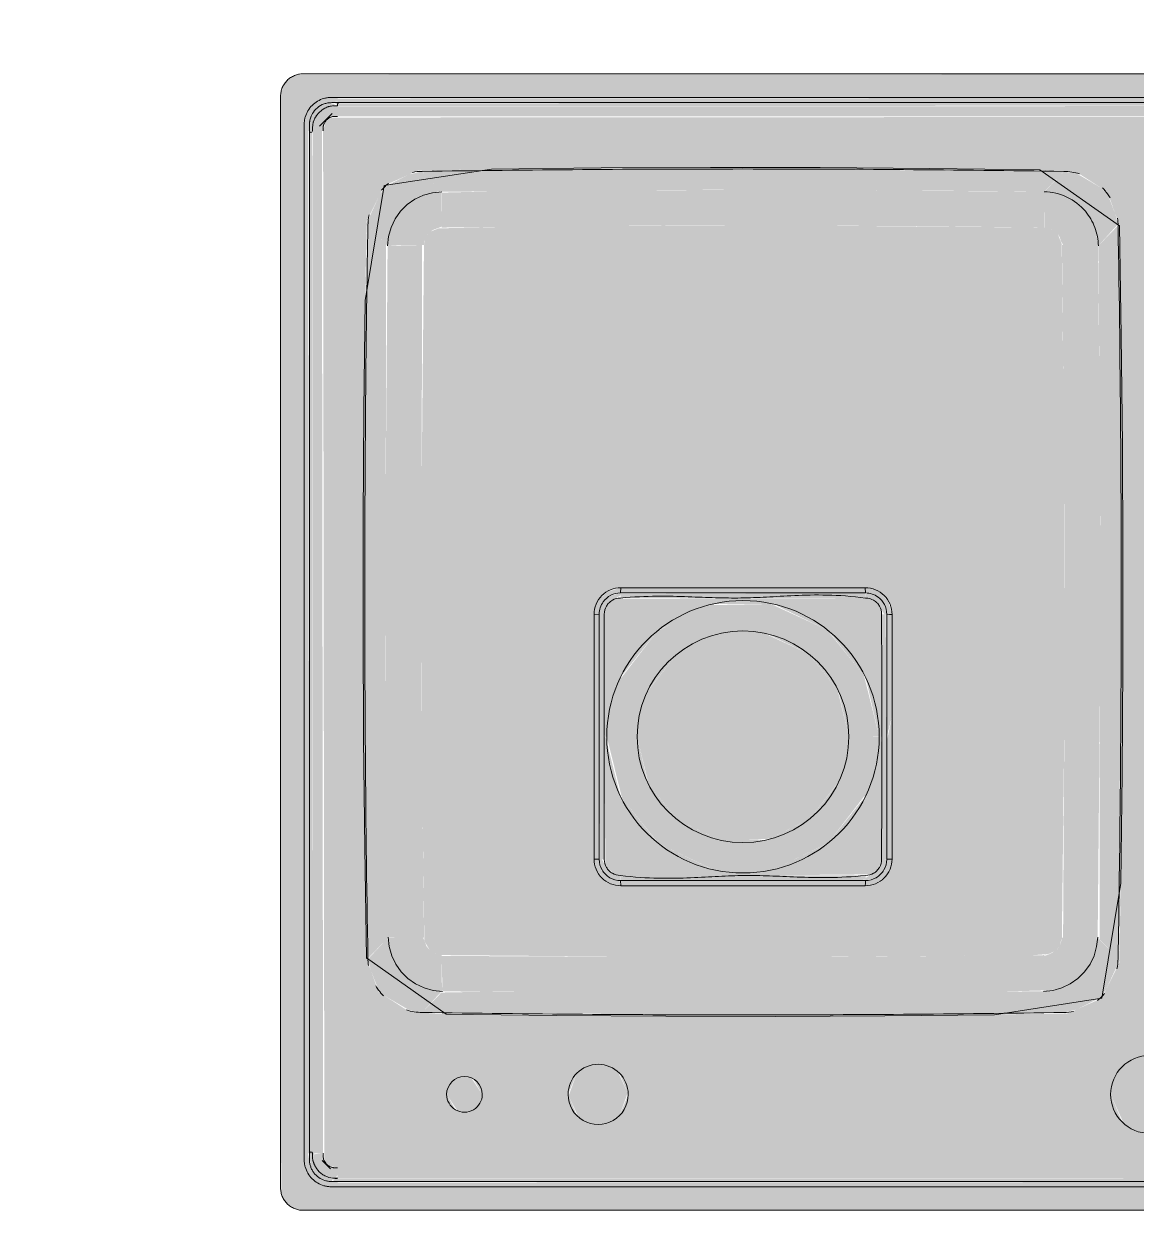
# Model space of a CAD drawing. Header units: millimetres. Extents: x 1680 to 166026, y 35966 to 91121.
# Drawn here: x 74004 to 74503, y 45937 to 46470 of the extents above; entities that cross this region are included whole.
import ezdxf

# ---------------------------------------------------------------- set-up
doc = ezdxf.new("R2010")
doc.units = ezdxf.units.MM
for name, color, linetype, lineweight in [('A-AREA-PATT', 32, 'Continuous', 18), ('G-IMPT', 8, 'Continuous', 18), ('P-SANR-FIXT', 252, 'Continuous', 18)]:
    doc.layers.add(name, color=color, linetype=linetype, lineweight=lineweight)

# ---------------------------------------------------------------- blocks, each defined once
blk = doc.blocks.new('intra_frame_kitchen_sink_fr78d_incl_pop_up_waste_water_trap - Default-V11-mebel yerləşmə planı')
at = {"layer": 'G-IMPT'}
h = blk.add_hatch(color=256, dxfattribs=at)
h.paths.add_polyline_path([(-162.35, 255), (-382.22, 254.75), (-386.23, 252.82), (-389.01, 249.34), (-390, 245), (-389.75, -247.22), (-387.82, -251.23), (-384.34, -254.01), (-380, -255), (382.82, -254.54), (386.24, -252.82), (389.01, -249.34), (390, -245), (389.75, 247.23), (387.82, 251.24), (384.34, 254.01), (380, 255), (-7.76, 255)], flags=0)
h.paths.add_polyline_path([(146.82, 244.45), (364.43, 244.45), (375.9, 240.7), (379.45, 229.43), (379.45, -229.43), (375.7, -240.9), (364.43, -244.45), (-366.12, -243.92), (-375.85, -240.85), (-379.45, -229.43), (-379.45, 229.43), (-375.7, 240.9), (-364.43, 244.45), (135.17, 244.45)], flags=0)
h = blk.add_hatch(color=256, dxfattribs=at)
h.paths.add_polyline_path([(-364.43, 242.11), (-366.57, 241.57), (-365.63, 240.7), (-364.43, 241.06), (-364.43, 241.77)], flags=0)
h.paths.add_polyline_path([(364.43, 242.11), (364.43, 240.7), (366.15, 241.15), (366.37, 242.1), (365.77, 242.1)], flags=0)
h = blk.add_hatch(color=256, dxfattribs=at)
h.paths.add_polyline_path([(-364.43, 240.7), (-365.53, 240.57), (-364.43, 239.89), (-364.43, 240.63)], flags=0)
h.paths.add_polyline_path([(367.71, 240.7), (367.55, 240.43), (367.88, 240.63)], flags=0)
h.paths.add_polyline_path([(364.43, 240.7), (364.44, 239.89), (365.63, 240.7)], flags=0)
for points in [[(-358.51, 244.45), (-364.43, 244.45), (-364.43, 242.1), (364.43, 242.6), (364.43, 244.45), (-316.93, 244.45)], [(-318.87, 242.1), (-364.43, 241.57), (-364.43, 240.63), (364.43, 240.85), (364.43, 242.1), (-316.93, 242.1)], [(-307.49, 240.63), (-364.43, 240.63), (-364.43, 235.93), (364.43, 235.93), (364.43, 240.63), (-304.06, 240.63)], [(364.43, 244.45), (364.43, 242.11), (370.13, 241.64), (372.86, 240.28), (375.85, 236.7), (376.65, 234.75), (377.78, 229.43), (379.45, 229.43), (375.85, 240.85), (367.32, 243.54)], [(365.63, 240.63), (364.43, 239.29), (364.43, 235.93), (367.9, 235.38), (369.74, 233.9), (370.79, 231.79), (371.49, 229.43), (375.11, 229.91), (375.63, 231.67), (374.69, 234.83), (372.05, 238.24), (371.01, 239.06), (369.49, 239.52), (369, 240.01), (366.37, 240.55)], [(375.63, 229.43), (370.93, 229.43), (371.49, -229.43), (375.63, -229.43), (375.63, 228.97)], [(375.63, 229.43), (375.85, -229.21), (376.38, -228.72), (377.1, -228.72), (377.08, 229.4), (376.38, 228.72), (375.64, 229.41)], [(378.54, 229.43), (377.1, 229.43), (377.6, -229.43), (379.45, -229.43), (379.45, 229.43), (378.7, 229.43)], [(38.49, 166.24), (32.89, 164.94), (22.65, 159.85), (19.67, 156.13), (14.8, 145.67), (14.17, 141.97), (23.35, 132.63), (24.14, 137.96), (26.3, 143.62), (28.46, 146.97), (31.45, 150.25), (34.6, 152.67), (38.66, 154.84), (42.66, 156.1), (44.21, 156.41), (47.28, 157.16), (38.66, 166.06)], [(184.34, 168), (78.48, 167.36), (38.49, 166.29), (38.85, 166.24), (182.5, 167.3), (268.02, 167.57), (184.46, 168)], [(182.5, 167.3), (38.49, 166.24), (47.67, 156.76), (169.15, 157.53), (299.5, 156.95), (317.86, 157.3), (326.51, 166.24), (187, 167.29)], [(326.51, 166.24), (317.77, 156.72), (324.83, 155.42), (328.06, 154.03), (332.2, 151.42), (335.16, 148.66), (337.56, 145.55), (339.62, 141.73), (340.61, 138.9), (341.43, 134.87), (342.15, 132.99), (350.78, 142.28), (349.48, 147.43), (346.06, 156.16), (343.59, 158.62), (332.11, 165.29), (327.38, 166.09)], [(47.67, 156.76), (40.33, 155.45), (36.82, 153.96), (32.82, 151.42), (29.82, 148.63), (27.75, 145.97), (25.38, 141.7), (24.14, 137.96), (23.58, 134.86), (23.77, 132.55), (34.6, 132.67), (39.4, 132.65), (39.9, 135.3), (41.28, 137.66), (43.76, 139.6), (45.92, 140.37), (47.28, 140.9), (47.58, 156.42)], [(167.52, 157.53), (69.53, 156.99), (47.57, 156.33), (47.28, 149.48), (47.28, 140.51), (152.45, 141.41), (261, 141.12), (317.75, 140.87), (317.34, 156.77), (195.94, 157.53), (167.68, 157.53)], [(317.34, 156.77), (317.65, 153.28), (317.77, 140.47), (320.45, 139.96), (323.46, 137.92), (324.54, 136.51), (325.49, 133.96), (326.17, 132.6), (341.66, 132.59), (340.61, 138.9), (338.65, 143.75), (336.33, 147.28), (333.6, 150.22), (330.07, 152.92), (326.35, 154.84), (322.88, 155.96), (320.4, 156.45), (317.39, 156.76)], [(14.17, 141.97), (12.82, 5.25), (13.27, -121.18), (14.38, -186.75), (23.01, -177.83), (22.05, -55.4), (22.36, 46.22), (22.49, 133.37), (14.8, 141.32)], [(350.83, 141.97), (341.67, 132.5), (342.86, 9.78), (342.78, -98.41), (342.73, -178.59), (350.83, -186.97), (352.18, -55.4), (351.73, 76.18), (350.84, 141.75)], [(30.26, 132.68), (23.33, 132.5), (22.1, 1.29), (22.08, -74.59), (23.19, -177.87), (26.5, -178.1), (39.34, -178.15), (38.17, -57.32), (38.31, 44.71), (38.85, 132.62), (30.41, 132.68)], [(334.76, 132.67), (325.63, 132.6), (326.8, 28.98), (326.67, -90.72), (326.51, -178.18), (341.99, -177.84), (342.94, -55.4), (342.64, 46.28), (341.67, 132.51), (336.39, 132.66), (335.38, 132.67)], [(127.59, 109.38), (122.74, 108.29), (118.3, 104.65), (116.52, 101.99), (115.63, 97.38), (117.98, 97.51), (119.14, 101.99), (120.51, 103.91), (121.41, 104.73), (123.01, 105.86), (125.62, 106.78), (127.52, 107.33), (127.56, 108.47)], [(127.5, 107.02), (123.01, 105.86), (121.09, 104.49), (120.27, 103.59), (119.12, 101.95), (118.22, 99.38), (118.3, 97.5), (120.27, 97.51), (121.24, 101.12), (123.88, 103.76), (127.49, 105.88), (127.5, 106.7)], [(182.5, 107.03), (181.96, 107.03), (127.5, 106.7), (127.49, 104.73), (237.51, 104.75), (237.32, 107.02), (194.14, 107.02)], [(135.79, 109.38), (127.6, 109.38), (127.55, 107.02), (237.5, 107.02), (237.32, 109.38), (137.43, 109.38)], [(237.32, 109.38), (238.06, 106.95), (242, 105.86), (243.91, 104.49), (244.76, 103.55), (245.88, 101.95), (246.78, 99.38), (247.03, 97.5), (249.31, 97.44), (248.22, 102.26), (244.56, 106.7), (241.93, 108.46), (237.33, 109.38)], [(237.5, 107.02), (237.51, 104.73), (241.12, 103.76), (243.76, 101.12), (245.88, 97.51), (247.02, 97.51), (245.87, 101.97), (244.49, 103.91), (243.59, 104.73), (241.12, 106.22), (238.06, 106.95), (237.51, 107.02)], [(181.96, 104.79), (125.04, 104.24), (123.01, 102.89), (120.75, 99.96), (120.27, 97.51), (120.5, 42.5), (121.38, 42.5), (128.19, 69.97), (144.39, 90.29), (168.9, 102.09), (196.91, 101.7), (220.61, 90.29), (237.57, 69.02), (244.21, 42.5), (244.79, 42.5), (244.24, 99.96), (243.76, 101.12), (239.96, 104.25), (237.32, 104.73), (182.5, 104.79)], [(168.9, 102.09), (144.29, 90.16), (127.21, 68.04), (121.38, 42.5), (135, 42.5), (140.04, 63.53), (152.92, 79.65), (171.93, 88.81), (194.14, 88.29), (212.12, 79.64), (225.3, 63.11), (230, 42.5), (243.62, 42.5), (236.81, 69.97), (220.31, 90.43), (195.85, 102.09), (170.86, 102.09)], [(120.27, 97.51), (117.98, 97.38), (118.44, -12.5), (120.27, -12.51), (120.27, 97.51)], [(244.73, 97.51), (244.74, 96.63), (244.77, -12.51), (247.02, -12.38), (246.7, 97.5), (244.75, 97.51)], [(247.02, 97.5), (247.02, -12.5), (249.32, -12.37), (249.32, 97.38), (247.02, 97.5)], [(121.09, 42.5), (120.21, 42.5), (120.51, -14.38), (121.24, -16.12), (124.57, -19.05), (127.6, -19.73), (239.38, -19.49), (241.91, -17.97), (244.05, -15.44), (244.73, -12.38), (244.5, 42.5), (243.62, 42.5), (236.9, 15.14), (220.61, -5.29), (195.03, -17.09), (168.9, -17.09), (144.39, -5.29), (127.43, 15.98), (121.38, 42.5)], [(238.68, 42.5), (230, 42.5), (224.96, 21.47), (212.08, 5.35), (192.29, -3.81), (171.93, -3.81), (152.88, 5.36), (139.7, 21.89), (135, 42.5), (121.41, 42.35), (128.19, 15.03), (144.83, -5.5), (169.97, -17.09), (197.2, -16.56), (220.85, -4.98), (237.79, 16.96), (243.62, 42.5), (240.19, 42.5)], [(115.6, -12.38), (117.26, -18.09), (120.15, -21.56), (122.99, -23.46), (127.6, -24.36), (127.49, -22.02), (122.99, -20.76), (121.18, -19.49), (119.07, -16.67), (118.27, -14.38), (117.98, -12.5), (115.69, -12.38)], [(117.98, -12.5), (119.22, -16.97), (120.51, -18.82), (123.22, -20.88), (125.62, -21.73), (127.5, -21.56), (127.49, -19.73), (123.88, -18.76), (121.24, -16.12), (119.12, -12.51), (118.44, -12.5)], [(249.32, -12.38), (247.02, -12.51), (245.77, -16.99), (244.49, -18.82), (241.78, -20.88), (240.44, -21.56), (237.5, -22.02), (237.5, -24.34), (243.09, -22.68), (246.56, -19.74), (248.4, -16.99), (249.32, -12.38)], [(247.02, -12.5), (244.73, -12.51), (243.76, -16.12), (241.12, -18.76), (237.51, -20.88), (237.51, -22.02), (241.91, -20.81), (243.82, -19.49), (245.88, -16.78), (246.72, -14.38), (247.02, -12.51)], [(127.49, -19.73), (127.6, -22.02), (237.5, -21.56), (237.33, -19.73), (127.49, -19.73)], [(127.6, -22.02), (127.5, -22.02), (127.6, -24.38), (237.33, -24.34), (237.32, -22.02), (128.37, -22.02)], [(23.01, -177.83), (14.26, -187.51), (15.44, -192.2), (18.94, -201.16), (21.41, -203.62), (32.72, -210.26), (38.63, -211.09), (47.16, -202.09), (40.21, -200.86), (36.06, -199.1), (32.49, -196.77), (29.59, -194.07), (27.97, -192.08), (25.11, -187.15), (24.32, -185.09), (23.25, -180.11), (23.02, -177.91)], [(23.01, -177.83), (24.32, -185.12), (25.71, -188.41), (28.36, -192.64), (31.15, -195.63), (34.48, -198.17), (38.06, -200.05), (41.94, -201.34), (43.93, -201.76), (47.28, -201.68), (47.17, -190.81), (47.19, -186.01), (44.52, -185.5), (42.05, -184), (40.42, -182.03), (39.48, -179.51), (38.86, -178.15), (23.19, -177.87)], [(341.99, -177.84), (338.51, -178.12), (325.66, -178.19), (325.16, -180.84), (323.78, -183.19), (321.7, -184.94), (319.15, -185.89), (317.79, -186.44), (317.85, -202.1), (324.03, -201.08), (328.99, -199.08), (332.29, -196.93), (335.44, -194.05), (337.11, -191.97), (340.06, -186.82), (341.18, -183.37), (341.82, -179.52), (341.99, -177.88)], [(341.99, -177.84), (340.69, -185.1), (339, -189.04), (336.59, -192.71), (333.82, -195.66), (330.53, -198.17), (326.89, -200.08), (323.15, -201.32), (321.08, -201.76), (318.02, -202.47), (326.53, -211.24), (332.29, -209.86), (342.35, -204.85), (345.41, -200.98), (350.2, -190.67), (350.83, -186.97), (342.07, -177.92)], [(47.22, -186.01), (47.33, -202.11), (167.5, -202.98), (287.73, -202.46), (317.73, -201.68), (317.83, -190.14), (317.79, -186.03), (211.66, -187), (115.13, -186.76), (65.94, -186.25)], [(47.33, -202.11), (38.49, -211.24), (182.5, -212.3), (326.51, -211.24), (317.68, -202.11), (197.05, -202.98), (77.36, -202.46), (65.94, -202.33)], [(38.49, -211.24), (38.49, -211.38), (63.47, -212.16), (155.49, -212.95), (254.52, -212.69), (326.52, -211.69), (326.51, -211.24), (180.66, -212.3), (42.91, -211.29)], [(376.38, -228.72), (375.63, -229.66), (374.89, -234.11), (373, -237.14), (371.29, -238.85), (366.06, -240.85), (365.66, -241.51), (369, -241.77), (372.43, -240.4), (374.89, -238.16), (376.38, -235.49), (377.03, -232.96), (377.03, -229.36)], [(379.45, -229.43), (377.1, -229.43), (376.57, -234.75), (375.63, -237.12), (373.17, -239.89), (369.75, -241.58), (367.91, -242.04), (364.43, -242.6), (364.43, -244.45), (375.85, -240.85), (378.7, -231.81)], [(374.92, -229.43), (370.93, -229.43), (370.38, -232.9), (368.9, -234.74), (366.79, -235.79), (364.43, -235.93), (364.43, -240.63), (369.05, -239.92), (372.06, -238.08), (373.85, -236.3), (374.38, -234.74), (374.92, -234.05), (375.49, -231.66), (375.4, -229.43)], [(153.14, -235.93), (-364.43, -235.93), (-364.43, -240.63), (364.43, -240.4), (364.43, -235.93), (164.27, -235.93)], [(125.27, -240.63), (-364.43, -241.01), (-363.85, -242.1), (364.14, -241.81), (364.43, -240.7), (364.43, -240.63), (136.66, -240.63)], [(-7.76, -242.1), (-364.43, -242.6), (-364.43, -244.45), (364.43, -243.92), (364.43, -242.1), (0, -242.1)]]:
    blk.add_hatch(color=256, dxfattribs=at).paths.add_polyline_path(points, flags=0)
h = blk.add_hatch(color=256, dxfattribs=at)
h.paths.add_polyline_path([(367.1, 242.1), (366.81, 241.15), (372.5, 237.89), (374.89, 234.32), (375.7, 231.22), (375.85, 229.22), (376.38, 228.72), (377.1, 229.43), (376.51, 235.47), (374.14, 239.06), (371.71, 240.85), (369, 241.81)], flags=0)
h.paths.add_polyline_path([(366.37, 241.37), (366.37, 240.55), (367, 240.85), (366.63, 241.15)], flags=0)
h = blk.add_hatch(color=256, dxfattribs=at)
h.paths.add_polyline_path([(-364.43, 235.93), (-367.12, 235.38), (-369.74, 233.89), (-370.93, 229.43), (-370.38, -232.12), (-368.89, -234.74), (-364.43, -235.93), (367.13, -235.38), (369.74, -233.89), (370.93, -229.43), (370.38, 232.13), (368.89, 234.74), (364.43, 235.93), (-334.24, 235.93)], flags=0)
h.paths.add_polyline_path([(0, 220.5), (12.37, 215.37), (17.5, 203), (12.37, 190.63), (0, 185.5), (-12.37, 190.63), (-17.5, 203), (-12.37, 215.37), (-1.31, 219.96)], flags=0)
h.paths.add_polyline_path([(247.5, 216.5), (257.05, 212.55), (261, 203), (257.05, 193.45), (247.5, 189.5), (237.95, 193.45), (234, 203), (237.95, 212.55)], flags=0)
h.paths.add_polyline_path([(303.5, 209.93), (311.5, 209.93), (315.5, 203), (311.5, 196.07), (303.5, 196.07), (299.5, 203), (301.41, 206.31)], flags=0)
h.paths.add_polyline_path([(-303.5, 209.93), (-299.5, 203), (-303.5, 196.07), (-311.5, 196.07), (-315.5, 203), (-311.5, 209.93)], flags=0)
h.paths.add_polyline_path([(-184.34, 168), (-85.05, 167.44), (-36.82, 166.69), (-21.52, 159.85), (-13.64, 144.02), (-12.48, 69.92), (-12, -22.87), (-12.54, -121.2), (-13.5, -186.75), (-18.94, -202.04), (-33.09, -211.09), (-49.26, -211.96), (-147.88, -212.93), (-246.21, -212.76), (-328.18, -211.69), (-343.48, -204.85), (-351.36, -189.02), (-352.47, -120.29), (-353, -21.76), (-352.42, 79.49), (-351.5, 141.75), (-346.06, 157.04), (-331.91, 166.09), (-303.5, 167.14), (-217.12, 167.93), (-194.72, 167.99)], flags=0)
h.paths.add_polyline_path([(184.34, 168), (287.71, 167.35), (320.4, 166.71), (331.91, 166.09), (346.06, 157.04), (351.5, 141.75), (352.76, 43.43), (352.9, -64.33), (352.03, -154.52), (351.36, -189.02), (343.48, -204.85), (328.18, -211.69), (246.21, -212.76), (146.82, -212.92), (49.26, -211.96), (32.36, -210.63), (18.94, -202.04), (13.5, -186.75), (12.24, -88.43), (12.06, 10.81), (12.95, 108.24), (13.64, 144.02), (21.52, 159.85), (36.82, 166.69), (118.79, 167.76), (167.95, 167.99)], flags=0)
h = blk.add_hatch(color=256, dxfattribs=at)
h.paths.add_polyline_path([(-365.62, 235.93), (-367.9, 235.38), (-366.7, 235.53), (-365.61, 235.93)], flags=0)
h.paths.add_polyline_path([(365.62, 235.93), (366.79, 235.5), (365.62, 235.93)], flags=0)
h = blk.add_hatch(color=256, dxfattribs=at)
h.paths.add_polyline_path([(38.48, 166.72), (35.53, 166.12), (36.22, 165.85), (38.48, 166.69)], flags=0)
h.paths.add_polyline_path([(23.56, 160.77), (21.12, 159.06), (21.52, 158.72), (22.65, 159.85)], flags=0)
h.paths.add_polyline_path([(14.97, 146.7), (13.61, 142.74), (14.17, 141.98), (14.8, 145.67)], flags=0)
h = blk.add_hatch(color=256, dxfattribs=at)
h.paths.add_polyline_path([(326.52, 166.38), (326.91, 166.17), (332.66, 165.61), (331.91, 166.09), (329.16, 166.24)], flags=0)
h.paths.add_polyline_path([(343.59, 158.62), (346.94, 154.47), (344.86, 157.81)], flags=0)
h = blk.add_hatch(color=256, dxfattribs=at)
h.paths.add_polyline_path([(13.59, 141.98), (12.46, 67.97), (12.01, -33.61), (12.67, -132.22), (13.86, -186.97), (14.16, -186.75), (12.82, -47.17), (13.38, 84.41), (13.64, 141.98)], flags=0)
h.paths.add_polyline_path([(12.06, -14.28), (12.82, -14.28), (12.82, -14.28)], flags=0)
h = blk.add_hatch(color=256, dxfattribs=at)
h.paths.add_polyline_path([(167.49, 141.45), (53.18, 140.59), (45.48, 140), (42.24, 138.62), (40.49, 136.51), (39.4, 132.61), (38.19, 29), (38.24, -74.59), (39.48, -178.64), (41.23, -183.18), (43.32, -184.93), (45.88, -185.88), (47.22, -186.01), (167.49, -187.03), (278.94, -186.53), (319.15, -185.65), (322.82, -184.15), (324.57, -182.05), (325.66, -178.17), (326.84, -57.35), (326.68, 46.29), (325.49, 133.93), (324.86, 135.27), (322.77, 138.6), (320.4, 139.97), (317.75, 140.48), (212.58, 141.38), (182.52, 141.44)], flags=0)
h.paths.add_polyline_path([(237.32, 109.38), (241.93, 108.46), (246.03, 105.53), (248.41, 101.97), (249.32, 97.38), (249.32, -12.39), (248.4, -16.99), (245.8, -20.87), (241.91, -23.47), (237.32, -24.38), (127.58, -24.38), (122.99, -23.46), (119.1, -20.86), (116.51, -16.97), (115.59, -12.38), (115.6, 97.39), (116.52, 101.99), (119.12, 105.88), (123.01, 108.47), (127.6, 109.38), (227.61, 109.38)], flags=0)
h = blk.add_hatch(color=256, dxfattribs=at)
h.paths.add_polyline_path([(352.18, -14.28), (352.18, -14.28), (352.94, -14.28)], flags=0)
h.paths.add_polyline_path([(351.42, 141.98), (350.84, 141.75), (352.18, 2.17), (351.62, -129.41), (351.41, -186.6), (352.54, -112.97), (352.99, -11.39), (352.33, 87.22), (351.42, 141.97)], flags=0)
h = blk.add_hatch(color=256, dxfattribs=at)
h.paths.add_polyline_path([(115.6, 33.35), (115.69, -12.38), (117.98, -12.38), (117.97, 42.5)], flags=0)
h.paths.add_polyline_path([(117.98, 97.5), (115.6, 97.38), (115.6, 33.35), (117.97, 44.71), (117.98, 97.38)], flags=0)
h = blk.add_hatch(color=256, dxfattribs=at)
h.paths.add_polyline_path([(172, 88.81), (170.86, 88.29), (171.93, 88.78)], flags=0)
h.paths.add_polyline_path([(152.95, 79.67), (152.87, 79.62), (152.94, 79.65)], flags=0)
h = blk.add_hatch(color=256, dxfattribs=at)
h.paths.add_polyline_path([(139.69, 21.96), (140.04, 21.47), (139.7, 21.94)], flags=0)
h.paths.add_polyline_path([(152.84, 5.42), (152.9, 5.35), (152.88, 5.4)], flags=0)
h.paths.add_polyline_path([(171.87, -3.78), (172.6, -3.81), (171.93, -3.78)], flags=0)
h = blk.add_hatch(color=256, dxfattribs=at)
h.paths.add_polyline_path([(14.17, -186.97), (13.58, -186.98), (14.17, -186.98)], flags=0)
h.paths.add_polyline_path([(17.94, -199.24), (18.94, -202.04), (19.82, -202.04), (18.94, -201.15)], flags=0)
h.paths.add_polyline_path([(31.47, -210.05), (33.09, -211.09), (34.77, -210.61), (32.72, -210.26)], flags=0)
h = blk.add_hatch(color=256, dxfattribs=at)
h.paths.add_polyline_path([(350.83, -186.97), (350.49, -190.77), (351.39, -187.74), (351.36, -186.98)], flags=0)
h.paths.add_polyline_path([(344.6, -202.61), (342.15, -205.45), (343.77, -204.27)], flags=0)
h.paths.add_polyline_path([(330.83, -210.51), (326.53, -211.72), (328.91, -211.36), (330.57, -210.63)], flags=0)
h = blk.add_hatch(color=256, dxfattribs=at)
h.paths.add_polyline_path([(-369, -234.63), (-368.9, -234.74), (-366.61, -235.81), (-367.9, -235.1), (-368.9, -234.73)], flags=0)
h.paths.add_polyline_path([(369, -234.63), (367.9, -235.1), (369, -234.64)], flags=0)
h = blk.add_hatch(color=256, dxfattribs=at)
h.paths.add_polyline_path([(364.43, -241.22), (364.43, -242.1), (365.66, -241.51), (365.03, -241.37)], flags=0)
h.paths.add_polyline_path([(-364.43, -241.22), (-367.91, -242.04), (-364.14, -241.81), (-364.43, -241.37)], flags=0)
at = {"layer": 'P-SANR-FIXT'}
for p, q in [((-380, 255), (380, 255)), ((364.43, 244.45), (-364.43, 244.45)), ((365.7, 240.7), (364.43, 240.7)), ((367.68, 236.37), (371.36, 232.68)), ((351.42, 141.98), (350.83, 141.97)), ((237.32, 109.38), (237.5, 107.02)), ((115.6, 97.38), (117.98, 97.5)), ((249.32, -12.38), (247.02, -12.5)), ((127.6, -24.38), (127.5, -22.02)), ((237.32, -24.38), (237.5, -22.02)), ((13.58, -186.98), (14.17, -186.97)), ((372.54, -231.5), (366.83, -237.21)), ((-364.43, -244.45), (364.43, -244.45)), ((364.43, -240.7), (366.71, -240.7)), ((380, -255), (-380, -255))]:
    blk.add_line(p, q, dxfattribs=at)
at = {"layer": 'P-SANR-FIXT', "flags": 128}
for points in [[(390, 245), (390, 175), (390, 105), (390, 35), (390, -35), (390, -105), (390, -175), (390, -245)], [(364.43, 242.1), (291.54, 242.1), (218.66, 242.1), (145.77, 242.1), (72.89, 242.1), (0, 242.1), (-72.89, 242.1), (-145.77, 242.1), (-218.66, 242.1), (-291.54, 242.1), (-364.43, 242.1)], [(377.1, 229.43), (377.1, 152.95), (377.1, 76.48), (377.1, 0), (377.1, -76.48), (377.1, -152.95), (377.1, -229.43)], [(379.45, -229.43), (379.45, -152.95), (379.45, -76.48), (379.45, 0), (379.45, 76.48), (379.45, 152.95), (379.45, 229.43)], [(13.5, -186.75), (12.74, -137.59), (12.24, -88.43), (12.02, -39.26), (12.06, 9.91), (12.37, 59.07), (12.95, 108.24), (21.52, 159.85), (69.62, 167.25), (118.79, 167.76), (167.95, 167.99), (217.12, 167.93), (266.28, 167.59), (315.74, 166.96), (351.5, 141.75)], [(23.33, 132.5), (23.78, 136.69), (24.92, 140.74), (26.74, 144.54), (29.18, 147.98), (32.16, 150.96), (35.61, 153.39), (39.41, 155.2), (43.48, 156.33), (47.67, 156.76)], [(317.34, 156.77), (321.53, 156.34), (325.59, 155.2), (329.4, 153.39), (332.85, 150.97), (335.83, 147.99), (338.27, 144.55), (340.09, 140.75), (341.23, 136.69), (341.67, 132.51)], [(351.5, 141.75), (352.26, 92.59), (352.76, 43.43), (352.98, -5.74), (352.94, -54.91), (352.63, -104.07), (352.05, -153.24), (343.48, -204.85), (295.38, -212.25), (246.21, -212.76), (197.05, -212.99), (147.88, -212.93), (98.72, -212.59), (49.26, -211.96), (13.5, -186.75)], [(127.6, 109.38), (127.55, 108.2), (127.5, 107.02)], [(120.21, 42.5), (120.23, 69.97), (120.27, 97.51)], [(244.73, 97.51), (244.77, 69.97), (244.79, 42.5)], [(249.32, 97.38), (248.17, 97.44), (247.02, 97.5)], [(120.27, -12.51), (120.23, 15.03), (120.21, 42.5)], [(244.79, 42.5), (244.77, 15.03), (244.73, -12.51)], [(117.98, -12.5), (116.79, -12.44), (115.6, -12.38)], [(341.99, -177.84), (341.55, -182.02), (340.41, -186.08), (338.59, -189.88), (336.16, -193.33), (333.18, -196.31), (329.73, -198.73), (325.92, -200.55), (321.87, -201.68), (317.68, -202.11)], [(364.43, -242.1), (291.54, -242.1), (218.66, -242.1), (145.77, -242.1), (72.89, -242.1), (0, -242.1), (-72.89, -242.1), (-145.77, -242.1), (-218.66, -242.1), (-291.54, -242.1), (-364.43, -242.1)]]:
    blk.add_lwpolyline(points, dxfattribs=at)
at = {"layer": 'P-SANR-FIXT'}
for centre, radius, start, end in [((0, 203), 17.5, 360, 90), ((247.5, 203), 13.5, 360, 180), ((307.5, 203), 8, 360, 180), ((0, 203), 17.5, 270, 360), ((247.5, 203), 13.5, 180, 0), ((307.5, 203), 8, 180, 360), ((182.5, 42.5), 61.12, 0, 180), ((182.5, 42.5), 47.5, 0, 180), ((182.5, 42.5), 61.12, 180, 360), ((182.5, 42.5), 47.5, 180, 360)]:
    blk.add_arc(centre, radius, start, end, dxfattribs=at)
for points in [[(380, 255), (380.65, 255), (381.96, 254.87), (383.85, 254.3), (385.59, 253.37), (387.12, 252.12), (388.37, 250.59), (389.3, 248.85), (389.87, 246.96), (390, 245.65), (390, 245)], [(364.43, 240.63), (364.62, 240.63), (365.01, 240.63), (365.42, 240.63), (365.63, 240.63)], [(38.49, 166.24), (37.05, 166.22), (35.59, 166.07), (34.15, 165.79)], [(326.51, 166.24), (278.51, 166.95), (182.5, 167.66), (86.49, 166.95), (38.49, 166.24)], [(333.54, 165.11), (331.25, 165.83), (328.85, 166.2), (326.51, 166.24)], [(14.71, 146.72), (14.37, 145.14), (14.19, 143.54), (14.17, 141.97)], [(350.83, 141.97), (350.82, 143.03), (350.73, 144.11), (350.57, 145.18)], [(127.6, 109.38), (126, 109.38), (122.9, 108.76), (118.9, 106.1), (116.23, 102.11), (115.6, 98.97), (115.6, 97.38)], [(117.98, 97.5), (117.98, 99.15), (118.86, 102.48), (122.52, 106.14), (125.84, 107.02), (127.5, 107.02)], [(127.5, 107.02), (145.82, 107.02), (182.5, 107.03), (219.18, 107.02), (237.5, 107.02)], [(249.32, 97.38), (249.32, 98.96), (248.7, 102.09), (246.04, 106.08), (242.05, 108.75), (238.91, 109.38), (237.32, 109.38)], [(237.5, 107.02), (239.15, 107.02), (242.48, 106.14), (246.14, 102.48), (247.02, 99.16), (247.02, 97.5)], [(127.49, 104.73), (133.44, 105.38), (144.45, 105.89), (158.5, 105.49), (170.71, 104.89), (181.95, 104.69), (193.26, 105.08), (205.65, 105.82), (220.04, 106.22), (231.38, 105.54), (237.51, 104.73)], [(115.6, 97.38), (115.6, 85.19), (115.6, 60.79), (115.6, 24.2), (115.6, -0.19), (115.6, -12.38)], [(117.98, -12.5), (117.98, 5.83), (117.97, 42.51), (117.98, 79.16), (117.98, 97.5)], [(247.02, 97.5), (247.02, 79.17), (247.03, 42.49), (247.02, 5.84), (247.02, -12.5)], [(249.32, -12.38), (249.32, 5.96), (249.32, 42.45), (249.32, 79.1), (249.32, 97.38)], [(115.6, -12.38), (115.6, -13.96), (116.22, -17.09), (118.88, -21.08), (122.87, -23.75), (126.01, -24.38), (127.6, -24.38)], [(237.32, -24.38), (238.9, -24.38), (242.03, -23.75), (246.02, -21.09), (248.69, -17.11), (249.32, -13.96), (249.32, -12.38)], [(237.51, -19.73), (231.62, -20.32), (220.73, -20.77), (206.8, -20.37), (194.66, -19.82), (183.44, -19.69), (172.11, -20.15), (159.65, -20.94), (145.14, -21.34), (133.69, -20.6), (127.49, -19.73)], [(237.5, -22.02), (219.17, -22.02), (182.5, -22.03), (145.83, -22.02), (127.5, -22.02)], [(127.6, -24.38), (145.88, -24.38), (182.47, -24.38), (219.04, -24.38), (237.32, -24.38)], [(14.17, -186.97), (14.18, -188.03), (14.27, -189.11), (14.43, -190.18)], [(350.29, -191.72), (350.63, -190.14), (350.81, -188.54), (350.83, -186.97)], [(31.46, -210.11), (33.75, -210.83), (36.15, -211.2), (38.49, -211.24)], [(38.49, -211.24), (86.49, -211.95), (182.5, -212.66), (278.51, -211.95), (326.51, -211.24)], [(326.51, -211.24), (327.95, -211.22), (329.41, -211.07), (330.85, -210.79)], [(375.63, -229.43), (375.88, -228.96), (376.39, -228.48), (376.87, -228.95), (377.1, -229.43)], [(390, -245), (390, -245.65), (389.87, -246.96), (389.3, -248.85), (388.37, -250.59), (387.12, -252.12), (385.59, -253.37), (383.85, -254.3), (381.96, -254.87), (380.65, -255), (380, -255)]]:
    blk.add_open_spline(points, degree=3, dxfattribs=at)
for points, knots in [([(379.45, 229.43), (379.45, 229.94), (379.45, 230.72), (379.45, 231.75), (379.46, 232.52), (379.41, 233.3), (379.28, 234.32), (378.88, 236.09), (377.86, 238.48), (375.95, 240.95), (373.48, 242.86), (371.09, 243.88), (369.32, 244.28), (368.3, 244.41), (367.52, 244.46), (366.75, 244.45), (365.72, 244.45), (364.94, 244.45), (364.43, 244.45)], [0, 0, 0, 0, 1.432262, 2.148392, 2.864523, 3.580654, 4.296785, 5.729047, 8.59357, 11.458093, 14.322617, 17.18714, 18.619402, 19.335532, 20.051663, 20.767794, 21.483925, 22.916187, 22.916187, 22.916187, 22.916187]), ([(364.43, 242.1), (364.87, 242.1), (365.54, 242.11), (366.44, 242.1), (366.88, 242.11), (367.1, 242.1)], [0, 0, 0, 0, 0.5, 0.75, 1, 1, 1, 1]), ([(365.63, 240.63), (366.89, 240.62), (368.78, 240.26), (371.04, 239.11), (372.29, 238.13), (373.05, 237.33), (373.4, 236.9), (373.59, 236.65), (373.73, 236.46), (373.87, 236.27), (374.04, 236), (374.24, 235.66), (374.47, 235.25), (374.69, 234.83), (374.89, 234.4), (375.08, 233.97), (375.23, 233.61), (375.32, 233.31), (375.39, 233.09), (375.45, 232.86), (375.52, 232.55), (375.6, 232.16), (375.67, 231.69), (375.7, 231.22), (375.72, 230.76), (375.71, 230.16), (375.67, 229.72), (375.64, 229.43)], [0, 0, 0, 0, 0.222222, 0.333333, 0.444444, 0.5, 0.527778, 0.541667, 0.555556, 0.569444, 0.583333, 0.611111, 0.638889, 0.666667, 0.694444, 0.722222, 0.75, 0.763889, 0.777778, 0.791667, 0.805556, 0.833333, 0.861111, 0.888889, 0.916667, 0.944444, 1, 1, 1, 1]), ([(367.1, 242.1), (367.36, 242.1), (367.87, 242.09), (368.89, 241.97), (370.64, 241.56), (372.95, 240.4), (374.83, 238.62), (375.93, 236.89), (376.55, 235.49), (376.88, 234.25), (377.03, 233.24), (377.09, 232.48), (377.09, 231.72), (377.09, 230.95), (377.1, 230.19), (377.1, 229.68), (377.1, 229.43)], [0, 0, 0, 0, 0.041667, 0.083333, 0.166667, 0.333333, 0.5, 0.583333, 0.666667, 0.75, 0.791667, 0.833333, 0.875, 0.916667, 0.958333, 1, 1, 1, 1]), ([(370.93, 229.43), (370.93, 229.58), (370.93, 229.87), (370.93, 230.24), (370.93, 230.54), (370.93, 230.84), (370.89, 231.36), (370.73, 232.09), (370.36, 233.01), (369.77, 233.93), (368.93, 234.77), (368.09, 235.31), (367.36, 235.62), (366.89, 235.77), (366.5, 235.85), (366.21, 235.89), (365.91, 235.92), (365.61, 235.93), (365.32, 235.93), (364.92, 235.93), (364.63, 235.93), (364.43, 235.93)], [-1, -1, -1, -1, -0.958333, -0.916667, -0.895833, -0.875, -0.833333, -0.75, -0.666667, -0.555556, -0.444444, -0.333333, -0.277778, -0.222222, -0.194444, -0.166667, -0.138889, -0.111111, -0.083333, -0.055556, 0, 0, 0, 0]), ([(377.1, 229.43), (376.87, 228.95), (376.39, 228.48), (375.88, 228.96), (375.63, 229.43)], [0.0000007, 0.0000007, 0.0000007, 0.0000007, 0.5, 1, 1, 1, 1]), ([(23.47, 160.87), (22.75, 160.3), (21.61, 159.31), (20.62, 158.2), (20.24, 157.77)], [0.4273832, 0.4273832, 0.4273832, 0.4273832, 0.5, 0.5450465, 0.5450465, 0.5450465, 0.5450465]), ([(347.26, 154.35), (346.89, 154.97), (345.84, 156.54), (344.62, 158), (343.8, 158.83)], [0.3432396, 0.3432396, 0.3432396, 0.3432396, 0.4, 0.4917835, 0.4917835, 0.4917835, 0.4917835]), ([(14.17, 141.97), (13.42, 98.12), (12.3, -11.53), (13.04, -121.19), (14.17, -186.97)], [0, 0, 0, 0, 0.4, 1, 1, 1, 1]), ([(350.83, -186.97), (351.58, -143.12), (352.7, -33.47), (351.96, 76.19), (350.83, 141.97)], [0, 0, 0, 0, 0.4, 1, 1, 1, 1]), ([(237.32, 109.38), (225.13, 109.38), (206.83, 109.38), (182.49, 109.38), (158.05, 109.38), (139.81, 109.38), (127.6, 109.38)], [0, 0, 0, 0, 0.333333, 0.5, 0.666667, 1, 1, 1, 1]), ([(120.27, 97.51), (120.27, 98.8), (120.78, 100.66), (122.33, 102.68), (124.35, 104.22), (126.2, 104.73), (127.49, 104.73)], [-1, -1, -1, -1, -0.666667, -0.5, -0.333333, 0, 0, 0, 0]), ([(237.51, 104.73), (238.8, 104.73), (240.66, 104.22), (242.68, 102.67), (244.22, 100.65), (244.73, 98.8), (244.73, 97.51)], [-1, -1, -1, -1, -0.666667, -0.5, -0.333333, 0, 0, 0, 0]), ([(127.5, -22.02), (125.52, -22.02), (122.03, -20.9), (118.68, -16.97), (117.98, -13.99), (117.98, -12.5)], [0, 0, 0, 0, 0.4, 0.7, 1, 1, 1, 1]), ([(127.49, -19.73), (126.2, -19.73), (124.34, -19.22), (122.32, -17.67), (120.78, -15.65), (120.27, -13.8), (120.27, -12.51)], [-1, -1, -1, -1, -0.666667, -0.5, -0.333333, 0, 0, 0, 0]), ([(247.02, -12.5), (247.02, -13.49), (246.71, -15.48), (245.1, -18.66), (241.98, -21.31), (238.99, -22.02), (237.5, -22.02)], [0, 0, 0, 0, 0.2, 0.4, 0.7, 1, 1, 1, 1]), ([(244.73, -12.51), (244.73, -13.8), (244.22, -15.66), (242.67, -17.68), (240.65, -19.22), (238.8, -19.73), (237.51, -19.73)], [-1, -1, -1, -1, -0.666667, -0.5, -0.333333, 0, 0, 0, 0]), ([(47.33, -202.11), (43.82, -202.05), (36.81, -200.4), (28.83, -194.25), (24.14, -186.25), (23.06, -180.64), (23.01, -177.83)], [-1, -1, -1, -1, -0.722222, -0.444444, -0.222222, 0, 0, 0, 0]), ([(17.74, -199.35), (18.11, -199.97), (19.16, -201.54), (20.38, -203), (21.2, -203.83)], [0.3432391, 0.3432391, 0.3432391, 0.3432391, 0.4, 0.4917837, 0.4917837, 0.4917837, 0.4917837]), ([(341.53, -205.87), (342.25, -205.3), (343.39, -204.31), (344.38, -203.2), (344.76, -202.77)], [0.4273819, 0.4273819, 0.4273819, 0.4273819, 0.5, 0.5450461, 0.5450461, 0.5450461, 0.5450461]), ([(364.43, -235.93), (364.58, -235.93), (364.87, -235.93), (365.24, -235.93), (365.54, -235.93), (365.84, -235.93), (366.36, -235.89), (367.09, -235.73), (368.01, -235.36), (368.93, -234.77), (369.77, -233.93), (370.31, -233.09), (370.62, -232.36), (370.77, -231.89), (370.85, -231.5), (370.89, -231.21), (370.92, -230.91), (370.93, -230.61), (370.93, -230.32), (370.93, -229.92), (370.93, -229.63), (370.93, -229.43)], [-1, -1, -1, -1, -0.958333, -0.916667, -0.895833, -0.875, -0.833333, -0.75, -0.666667, -0.555556, -0.444444, -0.333333, -0.277778, -0.222222, -0.194444, -0.166667, -0.138889, -0.111111, -0.083333, -0.055556, 0, 0, 0, 0]), ([(364.43, -244.45), (364.94, -244.45), (365.72, -244.45), (366.75, -244.45), (367.52, -244.46), (368.3, -244.4), (369.32, -244.28), (371.09, -243.88), (373.48, -242.86), (375.95, -240.95), (377.86, -238.48), (378.88, -236.09), (379.28, -234.32), (379.4, -233.3), (379.46, -232.52), (379.45, -231.88), (379.45, -231.36), (379.45, -230.59), (379.45, -229.94), (379.45, -229.43)], [0, 0, 0, 0, 1.432263, 2.148394, 2.864526, 3.580657, 4.296789, 5.729052, 8.593578, 11.458103, 14.322629, 17.187155, 18.619418, 19.335549, 20.051681, 20.767812, 21.125878, 21.483944, 22.916207, 22.916207, 22.916207, 22.916207]), ([(377.1, -229.43), (377.09, -230.02), (377.08, -230.76), (377.08, -231.64), (377.07, -232.08), (377.06, -232.52), (377.04, -232.96), (376.99, -233.4), (376.91, -233.99), (376.7, -235), (376.01, -236.95), (374.28, -239.34), (371.87, -241.05), (369.93, -241.72), (368.92, -241.92), (368.35, -242), (367.91, -242.04), (367.48, -242.07), (366.9, -242.08), (366.17, -242.08), (365.3, -242.09), (364.72, -242.1), (364.43, -242.1)], [0, 0, 0, 0, 0.083333, 0.104167, 0.125, 0.145833, 0.166667, 0.1875, 0.208333, 0.25, 0.333333, 0.5, 0.666667, 0.75, 0.791667, 0.8125, 0.833333, 0.854167, 0.875, 0.916667, 0.958333, 1, 1, 1, 1]), ([(375.64, -229.43), (375.66, -229.73), (375.68, -230.34), (375.66, -231.25), (375.59, -232.01), (375.49, -232.6), (375.4, -233.04), (375.29, -233.48), (375.11, -234.05), (374.81, -234.75), (374.44, -235.41), (374.11, -235.93), (373.85, -236.3), (373.57, -236.66), (373.19, -237.13), (372.68, -237.68), (372.13, -238.19), (371.66, -238.57), (371.3, -238.85), (370.93, -239.11), (370.41, -239.44), (369.75, -239.81), (369.05, -240.11), (368.48, -240.29), (368.04, -240.4), (367.6, -240.49), (367.01, -240.59), (366.25, -240.66), (365.34, -240.68), (364.73, -240.66), (364.43, -240.64)], [0, 0, 0, 0, 0.05, 0.1, 0.15, 0.175, 0.2, 0.225, 0.25, 0.3, 0.35, 0.375, 0.4, 0.425, 0.45, 0.5, 0.55, 0.575, 0.6, 0.625, 0.65, 0.7, 0.75, 0.775, 0.8, 0.825, 0.85, 0.9, 0.95, 1, 1, 1, 1]), ([(364.43, -240.64), (364.43, -240.69), (364.43, -240.79), (364.43, -240.91), (364.43, -241.01), (364.43, -241.08), (364.43, -241.15), (364.43, -241.21), (364.43, -241.28), (364.45, -241.36), (364.45, -241.44), (364.44, -241.5), (364.4, -241.56), (364.32, -241.63), (364.21, -241.7), (364.14, -241.77), (364.14, -241.83), (364.16, -241.89), (364.21, -241.96), (364.3, -242.03), (364.38, -242.08), (364.43, -242.1)], [0, 0, 0, 0, 0.1, 0.2, 0.25, 0.3, 0.35, 0.3875, 0.425, 0.5, 0.55, 0.5875, 0.625, 0.675, 0.725, 0.775, 0.8125, 0.85, 0.9, 0.95, 1, 1, 1, 1])]:
    blk.add_open_spline(points, degree=3, knots=knots, dxfattribs=at)

msp = doc.modelspace()

# ---------------------------------------------------------------- hatches: boundary and pattern name
at = {"layer": 'A-AREA-PATT'}
h = msp.add_hatch(color=254, dxfattribs=at)
h.paths.add_polyline_path([(74139.77, 45952.48), (74138.96, 45953.4), (74138.96, 45952.9), (74139.6, 45952.57)], flags=0)
h.paths.add_polyline_path([(74140.09, 45957.76), (74139.6, 45958.25), (74138.94, 45959.64), (74139.59, 45958.25)], flags=0)
h.paths.add_polyline_path([(74878.09, 45957.76), (74879.47, 45959.5), (74878.58, 45958.25), (74878.09, 45957.76)], flags=0)
h.paths.add_polyline_path([(74133.39, 45961.18), (74134.2, 45962.97), (74133.23, 45963.18), (74133.45, 45962.97)], flags=0)
h.paths.add_polyline_path([(74884.79, 45961.18), (74884.94, 45963.17), (74884.16, 45962.57), (74884.73, 45961.31)], flags=0)
h.paths.add_polyline_path([(74509.09, 45971.9), (74521.46, 45977.02), (74526.31, 45990.08), (74521.1, 46001.92), (74508.41, 46006.62), (74496.71, 46001.77), (74491.59, 45989.4), (74497.24, 45976.81), (74507.25, 45972.66)], flags=0)
h.paths.add_polyline_path([(74261.59, 45975.9), (74271.13, 45979.85), (74274.82, 45990.05), (74270.64, 45999.15), (74261.59, 46002.9), (74252.04, 45998.94), (74248.36, 45988.75), (74252.53, 45979.65), (74260.26, 45976.45)], flags=0)
h.paths.add_polyline_path([(74200.48, 45982.47), (74205.59, 45982.47), (74209.59, 45989.4), (74204.97, 45996.33), (74197.59, 45996.33), (74193.59, 45989.4), (74198.21, 45982.47), (74199.59, 45982.47)], flags=0)
h.paths.add_polyline_path([(74812.59, 45982.47), (74820.59, 45982.47), (74824.59, 45989.4), (74820.59, 45996.33), (74812.59, 45996.33), (74808.59, 45989.4), (74811.47, 45984.4)], flags=0)
h.paths.add_polyline_path([(74713.84, 46027.4), (74714.51, 46028.02), (74713.84, 46027.87)], flags=0)
h.paths.add_polyline_path([(74709.59, 46025.16), (74716.84, 46026.01), (74716.84, 46026.32), (74716.54, 46027.12), (74715.1, 46026.77), (74713.84, 46026.77), (74669.34, 46027.19), (74668.93, 46027.19), (74668, 46026.76), (74666.34, 46026.75), (74666.34, 46026.32), (74668.03, 46026.13), (74671.43, 46026.1), (74713.84, 46026.1), (74709.67, 46025.18)], flags=0)
h.paths.add_polyline_path([(74669.34, 46027.4), (74669.34, 46028.02), (74666.99, 46027.77)], flags=0)
h.paths.add_polyline_path([(74826.8, 46051.89), (74829.49, 46052.39), (74831.85, 46053.78), (74833.61, 46055.89), (74834.55, 46058.42), (74833.94, 46057.1), (74832.8, 46054.74), (74830.7, 46052.98), (74826.83, 46051.9)], flags=0)
h.paths.add_polyline_path([(74461.8, 46051.89), (74465.33, 46052.79), (74466.85, 46053.78), (74468.61, 46055.89), (74469.55, 46058.42), (74468.94, 46057.1), (74467.8, 46054.74), (74465.3, 46052.87), (74461.83, 46051.9)], flags=0)
h.paths.add_polyline_path([(74556.32, 46051.92), (74553.66, 46052.43), (74551.18, 46053.94), (74549.82, 46055.89), (74551.32, 46053.79), (74553.66, 46052.43), (74555.5, 46052.01)], flags=0)
h.paths.add_polyline_path([(74191.32, 46051.92), (74188.66, 46052.43), (74185.63, 46054.49), (74184.82, 46055.89), (74186.32, 46053.79), (74188.69, 46052.42), (74189.99, 46052.06)], flags=0)
h.paths.add_polyline_path([(74746.49, 46083.01), (74746.49, 46083.02), (74738.3, 46083.02)], flags=0)
h.paths.add_polyline_path([(74381.49, 46083.01), (74381.49, 46083.02), (74373.3, 46083.02)], flags=0)
h.paths.add_polyline_path([(74636.57, 46086.54), (74636.57, 46087.67), (74635.88, 46087.67)], flags=0)
h.paths.add_polyline_path([(74323.95, 46103.59), (74338.23, 46104.12), (74356.2, 46112.81), (74369.45, 46129.56), (74374.09, 46149.9), (74369.05, 46170.89), (74356.14, 46187.04), (74336.48, 46196.19), (74316.02, 46196.17), (74296.97, 46186.99), (74283.73, 46170.24), (74279.09, 46149.9), (74284.13, 46128.91), (74297.04, 46112.76), (74316.03, 46103.62), (74323.92, 46103.59)], flags=0)
h.paths.add_polyline_path([(74686.3, 46103.59), (74703.23, 46104.12), (74721.2, 46112.81), (74734.45, 46129.56), (74739.09, 46149.9), (74734.05, 46170.89), (74721.14, 46187.04), (74701.48, 46196.19), (74681.02, 46196.17), (74661.97, 46186.99), (74648.73, 46170.24), (74644.09, 46149.9), (74649.13, 46128.91), (74662.04, 46112.76), (74681.03, 46103.62), (74686.27, 46103.59)], flags=0)
h.paths.add_polyline_path([(74624.76, 46179.33), (74624.79, 46204.9), (74624.76, 46204.78)], flags=0)
h.paths.add_polyline_path([(74259.76, 46179.33), (74259.79, 46204.9), (74259.76, 46204.78)], flags=0)
h.paths.add_polyline_path([(74393.49, 46196.39), (74393.48, 46204.84), (74393.49, 46204.78)], flags=0)
h.paths.add_polyline_path([(74758.49, 46196.39), (74758.48, 46204.84), (74758.49, 46204.78)], flags=0)
h.paths.add_polyline_path([(74751.1, 46215.86), (74746.49, 46216.78), (74748.73, 46216.33), (74749.52, 46216.17)], flags=0)
h.paths.add_polyline_path([(74386.1, 46215.86), (74381.49, 46216.78), (74381.58, 46216.76), (74384.52, 46216.17)], flags=0)
h.paths.add_polyline_path([(74548.42, 46370.57), (74550.31, 46375.59), (74552.41, 46377.34), (74551.26, 46376.54), (74549.5, 46374.44), (74548.56, 46371.92), (74548.43, 46370.59)], flags=0)
h.paths.add_polyline_path([(74469.75, 46370.55), (74469.24, 46373.22), (74467.86, 46375.58), (74465.75, 46377.34), (74463.21, 46378.28), (74464.55, 46377.91), (74467.03, 46376.4), (74468.66, 46374.44), (74469.74, 46370.57)], flags=0)
h.paths.add_polyline_path([(74834.75, 46370.55), (74834.24, 46373.22), (74832.86, 46375.58), (74830.75, 46377.34), (74828.21, 46378.28), (74829.55, 46377.91), (74832.03, 46376.4), (74833.66, 46374.44), (74834.74, 46370.57)], flags=0)
h.paths.add_polyline_path([(74183.93, 46372.37), (74185.31, 46375.59), (74187.41, 46377.34), (74186.26, 46376.54), (74184.5, 46374.44), (74183.93, 46373.24)], flags=0)
h.paths.add_polyline_path([(74885.47, 46421.12), (74884.71, 46422.06), (74884.94, 46421.61)], flags=0)
h.paths.add_polyline_path([(74132.7, 46421.12), (74133.46, 46421.83), (74133.23, 46421.62)], flags=0)
h.paths.add_polyline_path([(74880.01, 46423.01), (74879.47, 46425.3), (74879.59, 46424.19), (74879.87, 46423.4)], flags=0)
h.paths.add_polyline_path([(74134.47, 46427.07), (74135.17, 46427.26), (74134.7, 46427.57), (74134.47, 46427.08)], flags=0)
h.paths.add_polyline_path([(74137.79, 46431.24), (74139.23, 46431.32), (74139.23, 46431.93), (74137.8, 46431.25)], flags=0)
h.paths.add_polyline_path([(74516.85, 46517.4), (75324.09, 46517.4), (75324.09, 48292.4), (72054.09, 48292.4), (72054.09, 46517.4), (74207.68, 46517.4)], flags=0)

# ---------------------------------------------------------------- block references
at = {"layer": 'P-SANR-FIXT', "rotation": 180}
msp.add_blockref('intra_frame_kitchen_sink_fr78d_incl_pop_up_waste_water_trap - Default-V11-mebel yerləşmə planı', (74509.09, 46192.4), dxfattribs=at)

doc.saveas('drawing.dxf')
